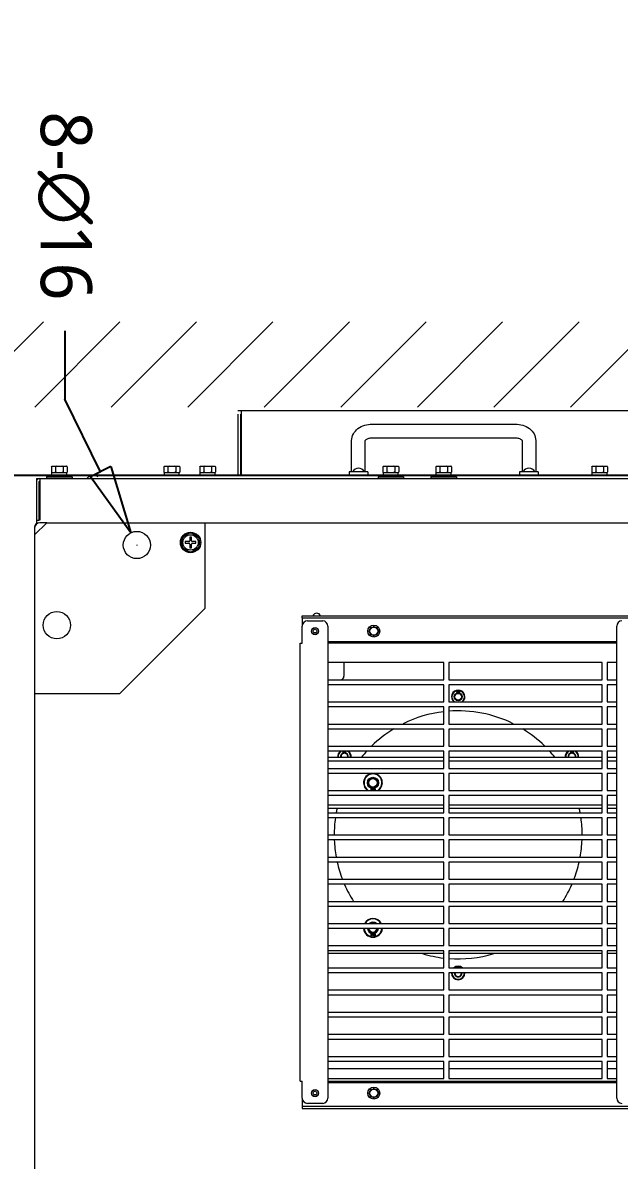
# Model space of a CAD drawing. Header units: inches. Extents: x -4705 to 38647, y 7098 to 31800.
# Drawn here: x 16029 to 16379, y 28335 to 29003 of the extents above; entities that cross this region are included whole.
import ezdxf

# ---------------------------------------------------------------- set-up
doc = ezdxf.new("R2010")
doc.units = ezdxf.units.IN
doc.header["$LTSCALE"] = 10
doc.header["$MEASUREMENT"] = 0
doc.layers.get('0').update_dxf_attribs({"lineweight": 0})
doc.layers.get('Defpoints').update_dxf_attribs({"lineweight": 0})
doc.layers.add('00_COMPONENTS', color=7, linetype='Continuous', lineweight=0)
doc.styles.get("Standard").update_dxf_attribs({"font": 'SourceHanSansCN-Normal.ttf'})
doc.dimstyles.get("Standard").update_dxf_attribs({"dimtxt": 60, "dimasz": 30, "dimexe": 0.18, "dimexo": 0.0625, "dimgap": 5, "dimtad": 0, "dimtoh": 1, "dimdec": 0, "dimdsep": 46, "dimtxsty": 'Standard', "dimblk": 'CLOSEDBLANK', "dimcen": 0.09, "dimadec": 0, "dimazin": 0, "dimtfac": 1, "dimtdec": 0, "dimtofl": 0, "dimtmove": 0, "dimatfit": 3, "dimldrblk": 'CLOSEDBLANK', "dimfxl": 1, "dimtolj": 1, "dimtzin": 0, "dimarcsym": 0})
doc.dimstyles.new('副本 (2) Standard', dxfattribs={"dimtxt": 30, "dimasz": 40, "dimexe": 20, "dimexo": 2, "dimgap": 5, "dimtad": 1, "dimtoh": 1, "dimdec": 0, "dimdsep": 46, "dimtxsty": 'Standard', "dimblk": 'CLOSEDBLANK', "dimcen": 0.09, "dimclrd": 256, "dimadec": 0, "dimazin": 0, "dimtfac": 1, "dimtdec": 0, "dimtofl": 0, "dimtmove": 1, "dimatfit": 2, "dimldrblk": 'CLOSEDBLANK', "dimfxl": 1, "dimtolj": 1, "dimtzin": 0, "dimarcsym": 0})

# ---------------------------------------------------------------- blocks, each defined once
blk = doc.blocks.new('_ClosedBlank')
at = {"color": 0, "linetype": 'ByBlock', "lineweight": -2}
for p, q in [((-1, 0.167), (0, 0)), ((-1, 0.167), (-1, -0.167)), ((0, 0), (-1, -0.167))]:
    blk.add_line(p, q, dxfattribs=at)
blk = doc.blocks.new('*D51')
at = {"lineweight": -2, "ltscale": 50, "transparency": 16777216}
for p in [(16053.38, 28821.81), (16074.45, 28739.28)]:
    blk.add_line(p, (16053.38, 28781.81), dxfattribs=at)
at = {"color": 2, "ltscale": 50, "transparency": 16777216}
for p, q in [((16095.67, 28696.27), (16095.85, 28696.27)), ((16095.76, 28696.36), (16095.76, 28696.18))]:
    blk.add_line(p, q, dxfattribs=at)
at = {"layer": 'Defpoints', "color": 0, "transparency": 16777216}
for p in [(16092.21, 28703.44), (16099.31, 28689.1)]:
    blk.add_point(p, dxfattribs=at)
at = {"linetype": 'ByBlock', "lineweight": -2, "transparency": 16777216, "xscale": 40, "yscale": 40, "zscale": 40, "rotation": 296.3573837170728}
blk.add_blockref('_ClosedBlank', (16092.21, 28703.44), dxfattribs=at)
at = {"color": 2, "ltscale": 50, "transparency": 16777216, "insert": (16053.38, 28895.17), "char_height": 30, "attachment_point": 5, "rotation": 270}
blk.add_mtext('\\A1;\\A1;{\\fLucida Sans Unicode|b0|i0|c134|p34;8-∅16}', dxfattribs=at)
blk = doc.blocks.new('*D52')
at = {"color": 0, "lineweight": -2, "ltscale": 30, "transparency": 16777216}
for p, q in [((15646.3, 29501.2), (15217.74, 29501.2)), ((15227.74, 29441.2), (15227.74, 29288.44)), ((15227.74, 28797.07), (15227.74, 28949.84)), ((16494.85, 28737.07), (15217.74, 28737.07))]:
    blk.add_line(p, q, dxfattribs=at)
at = {"layer": 'Defpoints', "color": 0, "transparency": 16777216}
for p in [(15227.74, 29501.2), (15651.3, 29501.2), (16499.85, 28737.07)]:
    blk.add_point(p, dxfattribs=at)
at = {"color": 0, "lineweight": -2, "transparency": 16777216, "xscale": 60, "yscale": 60, "zscale": 60}
for p, rotation in [((15227.74, 29501.2), 90), ((15227.74, 28737.07), 270)]:
    blk.add_blockref('_ClosedBlank', p, dxfattribs=dict(at, rotation=rotation))
at = {"color": 0, "ltscale": 50, "transparency": 16777216, "insert": (15227.74, 29119.14), "char_height": 100, "attachment_point": 5, "rotation": 90}
blk.add_mtext('\\A1;≥650', dxfattribs=at)
blk = doc.blocks.new('_DotSmall')
at = {"color": 0, "linetype": 'ByBlock', "const_width": 0.5}
blk.add_lwpolyline([(-0.0625, 0, 1), (0.0625, 0, 1)], format="xyb", close=True, dxfattribs=at)

msp = doc.modelspace()

# ---------------------------------------------------------------- hatches: boundary and pattern name
h = msp.add_hatch()
h.set_pattern_fill('ANSI31', scale=10)
h.set_pattern_definition([(45, (9921.96, 30655.774), (-22.45064, 22.45064), [])])
h.paths.add_polyline_path([(15715.768, 28777.182), (16515.768, 28777.182), (16515.768, 26677.182), (15715.768, 26677.182)], flags=16)
h.paths.add_polyline_path([(15665.768, 26492.145), (15665.768, 28827.182), (16565.768, 28827.182), (16565.768, 26492.145)])

# ---------------------------------------------------------------- linework, layer by layer
at = {"color": 7, "linetype": 'Continuous'}
for p, q in [((16233.76, 28767.19), (16317.76, 28767.19)), ((16221.76, 28739.269), (16221.76, 28757.533)), ((16229.76, 28739.269), (16229.76, 28757.533)), ((16233.76, 28759.19), (16317.76, 28759.19)), ((16321.76, 28757.533), (16321.76, 28739.269)), ((16329.76, 28757.533), (16329.76, 28739.269)), ((16045.26, 28736.269), (16045.26, 28737.369)), ((16045.26, 28737.369), (16055.26, 28737.369)), ((16045.641, 28742.209), (16045.941, 28742.509)), ((16045.641, 28742.209), (16045.641, 28739.069)), ((16045.941, 28738.769), (16045.641, 28739.069)), ((16045.885, 28737.369), (16045.885, 28738.769)), ((16045.885, 28738.769), (16054.635, 28738.769)), ((16045.941, 28742.509), (16054.578, 28742.509)), ((16047.95, 28742.209), (16047.95, 28739.069)), ((16052.569, 28742.209), (16052.569, 28739.069)), ((16054.878, 28742.209), (16054.578, 28742.509)), ((16054.578, 28738.769), (16054.878, 28739.069)), ((16054.635, 28737.369), (16054.635, 28738.769)), ((16054.878, 28742.209), (16054.878, 28739.069)), ((16055.26, 28736.269), (16055.26, 28737.369)), ((16070.21, 28737.069), (16239.76, 28737.069)), ((16111.26, 28737.069), (16111.26, 28737.369)), ((16111.26, 28737.369), (16121.26, 28737.369)), ((16111.641, 28742.209), (16111.941, 28742.509)), ((16111.641, 28742.209), (16111.641, 28739.069)), ((16111.941, 28738.769), (16111.641, 28739.069)), ((16111.885, 28737.369), (16111.885, 28738.769)), ((16111.885, 28738.769), (16120.635, 28738.769)), ((16111.941, 28742.509), (16120.578, 28742.509)), ((16113.95, 28742.209), (16113.95, 28739.069)), ((16118.569, 28742.209), (16118.569, 28739.069)), ((16120.878, 28742.209), (16120.578, 28742.509)), ((16120.578, 28738.769), (16120.878, 28739.069)), ((16120.635, 28737.369), (16120.635, 28738.769)), ((16120.878, 28742.209), (16120.878, 28739.069)), ((16121.26, 28737.069), (16121.26, 28737.369)), ((16132.26, 28737.069), (16132.26, 28737.369)), ((16132.26, 28737.369), (16142.26, 28737.369)), ((16132.641, 28742.209), (16132.941, 28742.509)), ((16132.641, 28742.209), (16132.641, 28739.069)), ((16132.941, 28738.769), (16132.641, 28739.069)), ((16132.885, 28737.369), (16132.885, 28738.769)), ((16132.885, 28738.769), (16141.635, 28738.769)), ((16132.941, 28742.509), (16141.578, 28742.509)), ((16134.95, 28742.209), (16134.95, 28739.069)), ((16139.569, 28742.209), (16139.569, 28739.069)), ((16141.878, 28742.209), (16141.578, 28742.509)), ((16141.578, 28738.769), (16141.878, 28739.069)), ((16141.635, 28737.369), (16141.635, 28738.769)), ((16141.878, 28742.209), (16141.878, 28739.069)), ((16142.26, 28737.069), (16142.26, 28737.369)), ((16220.26, 28739.269), (16220.26, 28737.069)), ((16231.26, 28739.269), (16220.26, 28739.269)), ((16231.26, 28739.269), (16231.26, 28737.069)), ((16239.76, 28736.269), (16239.76, 28737.369)), ((16239.76, 28737.369), (16249.76, 28737.369)), ((16240.141, 28742.209), (16240.441, 28742.509)), ((16240.141, 28742.209), (16240.141, 28739.069)), ((16240.441, 28738.769), (16240.141, 28739.069)), ((16240.385, 28737.369), (16240.385, 28738.769)), ((16240.385, 28738.769), (16249.135, 28738.769)), ((16240.441, 28742.509), (16249.078, 28742.509)), ((16242.45, 28742.209), (16242.45, 28739.069)), ((16247.069, 28742.209), (16247.069, 28739.069)), ((16249.378, 28742.209), (16249.078, 28742.509)), ((16249.078, 28738.769), (16249.378, 28739.069)), ((16249.135, 28737.369), (16249.135, 28738.769)), ((16249.378, 28742.209), (16249.378, 28739.069)), ((16249.76, 28736.269), (16249.76, 28737.369)), ((16249.76, 28737.069), (16270.76, 28737.069)), ((16270.76, 28736.269), (16270.76, 28737.369)), ((16270.76, 28737.369), (16280.76, 28737.369)), ((16271.141, 28742.209), (16271.441, 28742.509)), ((16271.141, 28742.209), (16271.141, 28739.069)), ((16271.441, 28738.769), (16271.141, 28739.069)), ((16271.385, 28737.369), (16271.385, 28738.769)), ((16271.385, 28738.769), (16280.135, 28738.769)), ((16271.441, 28742.509), (16280.078, 28742.509)), ((16273.45, 28742.209), (16273.45, 28739.069)), ((16278.069, 28742.209), (16278.069, 28739.069)), ((16280.378, 28742.209), (16280.078, 28742.509)), ((16280.078, 28738.769), (16280.378, 28739.069)), ((16280.135, 28737.369), (16280.135, 28738.769)), ((16280.378, 28742.209), (16280.378, 28739.069)), ((16280.76, 28736.269), (16280.76, 28737.369)), ((16280.76, 28737.069), (16423.76, 28737.069)), ((16331.26, 28739.269), (16320.26, 28739.269)), ((16320.26, 28739.269), (16320.26, 28737.069)), ((16331.26, 28739.269), (16331.26, 28737.069)), ((16362.26, 28737.369), (16372.26, 28737.369)), ((16362.26, 28737.069), (16362.26, 28737.369)), ((16362.641, 28742.209), (16362.941, 28742.509)), ((16362.641, 28742.209), (16362.641, 28739.069)), ((16362.941, 28738.769), (16362.641, 28739.069)), ((16362.885, 28738.769), (16371.635, 28738.769)), ((16362.885, 28737.369), (16362.885, 28738.769)), ((16362.941, 28742.509), (16371.578, 28742.509)), ((16364.95, 28742.209), (16364.95, 28739.069)), ((16369.569, 28742.209), (16369.569, 28739.069)), ((16371.878, 28742.209), (16371.578, 28742.509)), ((16371.578, 28738.769), (16371.878, 28739.069)), ((16371.635, 28737.369), (16371.635, 28738.769)), ((16371.878, 28742.209), (16371.878, 28739.069)), ((16372.26, 28737.069), (16372.26, 28737.369)), ((16036.76, 28735.269), (16036.76, 28733.769)), ((16036.76, 28735.269), (17114.76, 28735.269)), ((16036.76, 28733.269), (16036.76, 28709.269)), ((16038.26, 28733.269), (16038.26, 28710.769)), ((16038.76, 28735.269), (16038.76, 28710.769)), ((16042.76, 28736.269), (16042.76, 28735.269)), ((16042.76, 28736.269), (16057.76, 28736.269)), ((16057.76, 28736.269), (16057.76, 28735.269)), ((16237.26, 28736.269), (16237.26, 28735.269)), ((16237.26, 28736.269), (16252.26, 28736.269)), ((16252.26, 28736.269), (16252.26, 28735.269)), ((16268.26, 28736.269), (16268.26, 28735.269)), ((16268.26, 28736.269), (16283.26, 28736.269)), ((16283.26, 28736.269), (16283.26, 28735.269)), ((16036.76, 28710.769), (16038.26, 28710.769)), ((16038.76, 28710.769), (16038.26, 28710.769)), ((16035.76, 28702.199), (16042.83, 28709.269)), ((16035.76, 28706.269), (16035.76, 28702.199)), ((16042.83, 28709.269), (16038.76, 28709.269)), ((16042.83, 28709.269), (16135.76, 28709.269)), ((16135.76, 28659.269), (16135.76, 28709.269)), ((16135.76, 28709.269), (17015.76, 28709.269)), ((16035.76, 28702.199), (16035.76, 28609.269)), ((16085.76, 28609.269), (16135.76, 28659.269)), ((16192.76, 28653.569), (16192.76, 28654.769)), ((16192.76, 28654.769), (16576.76, 28654.769)), ((16192.76, 28653.569), (16192.76, 28648.769)), ((16192.76, 28653.569), (16576.76, 28653.569)), ((16195.76, 28651.769), (16204.76, 28651.769)), ((16192.76, 28638.769), (16192.76, 28648.769)), ((16207.76, 28648.769), (16207.76, 28371.769)), ((16232.28, 28646.019), (16231.87, 28646.019)), ((16231.87, 28645.519), (16232.28, 28645.519)), ((16232.54, 28647.636), (16232.828, 28647.348)), ((16232.828, 28644.191), (16232.54, 28643.903)), ((16233.183, 28647.699), (16232.893, 28647.989)), ((16232.893, 28643.55), (16233.183, 28643.839)), ((16234.51, 28648.659), (16234.51, 28648.254)), ((16234.51, 28643.285), (16234.51, 28642.88)), ((16235.01, 28648.254), (16235.01, 28648.659)), ((16235.01, 28642.88), (16235.01, 28643.285)), ((16236.626, 28647.989), (16236.336, 28647.699)), ((16236.336, 28643.839), (16236.626, 28643.55)), ((16236.691, 28647.348), (16236.979, 28647.636)), ((16236.979, 28643.903), (16236.691, 28644.191)), ((16237.649, 28646.019), (16237.239, 28646.019)), ((16237.239, 28645.519), (16237.649, 28645.519)), ((16377.26, 28371.769), (16377.26, 28648.769)), ((16191.56, 28381.769), (16191.56, 28638.769)), ((16191.561, 28638.769), (16192.76, 28638.769)), ((16207.76, 28639.769), (16377.26, 28639.769)), ((16377.26, 28638.769), (16207.76, 28638.769)), ((16275.76, 28627.269), (16207.76, 28627.269)), ((16217.26, 28627.269), (16217.26, 28619.269)), ((16275.76, 28617.269), (16275.76, 28627.269)), ((16278.76, 28627.269), (16278.76, 28617.269)), ((16368.76, 28627.269), (16278.76, 28627.269)), ((16368.76, 28617.269), (16368.76, 28627.269)), ((16377.26, 28627.269), (16371.76, 28627.269)), ((16371.76, 28627.269), (16371.76, 28617.269)), ((16207.76, 28617.269), (16275.76, 28617.269)), ((16278.76, 28617.269), (16368.76, 28617.269)), ((16371.76, 28617.269), (16377.26, 28617.269)), ((16275.76, 28614.269), (16207.76, 28614.269)), ((16275.76, 28604.269), (16275.76, 28614.269)), ((16278.76, 28614.269), (16278.76, 28604.269)), ((16368.76, 28614.269), (16278.76, 28614.269)), ((16283.56, 28609.978), (16283.56, 28610.067)), ((16283.56, 28610.067), (16283.705, 28610.067)), ((16283.705, 28609.978), (16283.56, 28609.978)), ((16283.705, 28610.067), (16283.705, 28610.469)), ((16283.705, 28610.469), (16283.793, 28610.469)), ((16283.705, 28609.769), (16283.705, 28609.978)), ((16283.793, 28610.469), (16284.143, 28610.067)), ((16283.793, 28610.35), (16283.793, 28610.067)), ((16284.041, 28610.067), (16283.793, 28610.35)), ((16283.793, 28610.067), (16284.041, 28610.067)), ((16283.793, 28609.978), (16283.793, 28609.769)), ((16284.143, 28609.978), (16283.793, 28609.978)), ((16284.143, 28610.067), (16284.143, 28609.978)), ((16284.26, 28609.769), (16284.26, 28610.469)), ((16284.26, 28610.469), (16284.391, 28610.469)), ((16284.347, 28610.321), (16284.347, 28609.769)), ((16284.551, 28609.769), (16284.347, 28610.321)), ((16284.391, 28610.469), (16284.61, 28609.844)), ((16284.61, 28609.844), (16284.828, 28610.469)), ((16284.872, 28610.321), (16284.668, 28609.769)), ((16284.828, 28610.469), (16284.96, 28610.469)), ((16284.872, 28609.769), (16284.872, 28610.321)), ((16284.96, 28610.469), (16284.96, 28609.769)), ((16368.76, 28604.269), (16368.76, 28614.269)), ((16377.26, 28614.269), (16371.76, 28614.269)), ((16371.76, 28614.269), (16371.76, 28604.269)), ((16035.76, 28609.269), (16035.76, 27993.269)), ((16035.76, 28609.269), (16085.76, 28609.269)), ((16207.76, 28604.269), (16275.76, 28604.269)), ((16278.76, 28604.269), (16368.76, 28604.269)), ((16283.793, 28609.769), (16283.705, 28609.769)), ((16284.347, 28609.769), (16284.26, 28609.769)), ((16284.668, 28609.769), (16284.551, 28609.769)), ((16284.96, 28609.769), (16284.872, 28609.769)), ((16371.76, 28604.269), (16377.26, 28604.269)), ((16275.76, 28601.269), (16207.76, 28601.269)), ((16275.76, 28591.269), (16275.76, 28601.269)), ((16278.76, 28601.269), (16278.76, 28591.269)), ((16368.76, 28601.269), (16278.76, 28601.269)), ((16368.76, 28591.269), (16368.76, 28601.269)), ((16377.26, 28601.269), (16371.76, 28601.269)), ((16371.76, 28601.269), (16371.76, 28591.269)), ((16207.76, 28591.269), (16275.76, 28591.269)), ((16278.76, 28591.269), (16368.76, 28591.269)), ((16371.76, 28591.269), (16377.26, 28591.269)), ((16275.76, 28588.269), (16207.76, 28588.269)), ((16275.76, 28578.269), (16275.76, 28588.269)), ((16278.76, 28588.269), (16278.76, 28578.269)), ((16368.76, 28588.269), (16278.76, 28588.269)), ((16368.76, 28578.269), (16368.76, 28588.269)), ((16371.76, 28588.269), (16371.76, 28578.269)), ((16377.26, 28588.269), (16371.76, 28588.269)), ((16207.76, 28578.269), (16275.76, 28578.269)), ((16278.76, 28578.269), (16368.76, 28578.269)), ((16371.76, 28578.269), (16377.26, 28578.269)), ((16275.76, 28575.269), (16207.76, 28575.269)), ((16207.76, 28571.769), (16275.76, 28571.769)), ((16216.805, 28574.857), (16216.805, 28574.946)), ((16216.805, 28574.946), (16216.951, 28574.946)), ((16216.951, 28574.857), (16216.805, 28574.857)), ((16216.951, 28574.946), (16216.951, 28575.269)), ((16216.951, 28574.648), (16216.951, 28574.857)), ((16217.039, 28574.648), (16216.951, 28574.648)), ((16217.039, 28575.229), (16217.039, 28574.946)), ((16217.287, 28574.946), (16217.039, 28575.229)), ((16217.039, 28574.946), (16217.287, 28574.946)), ((16217.039, 28574.857), (16217.039, 28574.648)), ((16217.389, 28574.857), (16217.039, 28574.857)), ((16217.107, 28575.269), (16217.389, 28574.946)), ((16217.389, 28574.946), (16217.389, 28574.857)), ((16217.505, 28574.648), (16217.505, 28575.269)), ((16217.593, 28574.648), (16217.505, 28574.648)), ((16217.593, 28575.199), (16217.593, 28574.648)), ((16217.797, 28574.648), (16217.593, 28575.199)), ((16217.664, 28575.269), (16217.855, 28574.723)), ((16217.914, 28574.648), (16217.797, 28574.648)), ((16217.855, 28574.723), (16218.047, 28575.269)), ((16218.118, 28575.199), (16217.914, 28574.648)), ((16218.118, 28574.648), (16218.118, 28575.199)), ((16218.205, 28574.648), (16218.118, 28574.648)), ((16218.205, 28575.269), (16218.205, 28574.648)), ((16275.76, 28565.269), (16275.76, 28575.269)), ((16278.76, 28575.269), (16278.76, 28565.269)), ((16368.76, 28575.269), (16278.76, 28575.269)), ((16278.76, 28571.769), (16368.76, 28571.769)), ((16350.314, 28574.857), (16350.314, 28574.946)), ((16350.314, 28574.946), (16350.46, 28574.946)), ((16350.46, 28574.857), (16350.314, 28574.857)), ((16350.46, 28574.946), (16350.46, 28575.269)), ((16350.46, 28574.648), (16350.46, 28574.857)), ((16350.547, 28574.648), (16350.46, 28574.648)), ((16350.547, 28575.229), (16350.547, 28574.946)), ((16350.795, 28574.946), (16350.547, 28575.229)), ((16350.547, 28574.946), (16350.795, 28574.946)), ((16350.547, 28574.857), (16350.547, 28574.648)), ((16350.897, 28574.857), (16350.547, 28574.857)), ((16350.616, 28575.269), (16350.897, 28574.946)), ((16350.897, 28574.946), (16350.897, 28574.857)), ((16351.014, 28574.648), (16351.014, 28575.269)), ((16351.101, 28574.648), (16351.014, 28574.648)), ((16351.101, 28575.199), (16351.101, 28574.648)), ((16351.306, 28574.648), (16351.101, 28575.199)), ((16351.173, 28575.269), (16351.364, 28574.723)), ((16351.422, 28574.648), (16351.306, 28574.648)), ((16351.364, 28574.723), (16351.555, 28575.269)), ((16351.626, 28575.199), (16351.422, 28574.648)), ((16351.626, 28574.648), (16351.626, 28575.199)), ((16351.714, 28574.648), (16351.626, 28574.648)), ((16351.714, 28575.269), (16351.714, 28574.648)), ((16368.76, 28565.269), (16368.76, 28575.269)), ((16371.76, 28575.269), (16371.76, 28565.269)), ((16377.26, 28575.269), (16371.76, 28575.269)), ((16371.76, 28571.769), (16377.26, 28571.769)), ((16207.76, 28569.769), (16275.76, 28569.769)), ((16207.76, 28565.269), (16275.76, 28565.269)), ((16278.76, 28569.769), (16368.76, 28569.769)), ((16278.76, 28565.269), (16368.76, 28565.269)), ((16371.76, 28569.769), (16377.26, 28569.769)), ((16371.76, 28565.269), (16377.26, 28565.269)), ((16275.76, 28562.269), (16207.76, 28562.269)), ((16275.76, 28552.269), (16275.76, 28562.269)), ((16278.76, 28562.269), (16278.76, 28552.269)), ((16368.76, 28562.269), (16278.76, 28562.269)), ((16368.76, 28552.269), (16368.76, 28562.269)), ((16371.76, 28562.269), (16371.76, 28552.269)), ((16377.26, 28562.269), (16371.76, 28562.269)), ((16207.76, 28552.269), (16275.76, 28552.269)), ((16233.26, 28552.269), (16233.26, 28553.269)), ((16233.26, 28553.269), (16233.41, 28553.269)), ((16233.41, 28553.269), (16233.41, 28552.325)), ((16233.41, 28552.325), (16233.76, 28553.269)), ((16233.86, 28553.142), (16233.555, 28552.269)), ((16233.76, 28553.269), (16233.96, 28553.269)), ((16234.165, 28552.269), (16233.86, 28553.142)), ((16233.96, 28553.269), (16234.31, 28552.325)), ((16234.31, 28552.325), (16234.31, 28553.269)), ((16234.31, 28553.269), (16234.46, 28553.269)), ((16234.46, 28553.269), (16234.46, 28552.269)), ((16234.66, 28552.759), (16234.685, 28552.938)), ((16234.66, 28552.58), (16234.66, 28552.759)), ((16234.685, 28552.401), (16234.66, 28552.58)), ((16234.685, 28552.938), (16234.735, 28553.065)), ((16234.735, 28553.065), (16234.81, 28553.167)), ((16234.785, 28552.631), (16234.785, 28552.58)), ((16234.935, 28552.529), (16234.785, 28552.631)), ((16234.785, 28552.58), (16234.81, 28552.427)), ((16234.81, 28553.167), (16234.935, 28553.244)), ((16234.835, 28552.989), (16234.81, 28552.912)), ((16234.81, 28552.912), (16234.81, 28552.835)), ((16234.81, 28552.835), (16234.835, 28552.759)), ((16234.885, 28553.065), (16234.835, 28552.989)), ((16234.835, 28552.759), (16234.885, 28552.708)), ((16234.96, 28553.116), (16234.885, 28553.065)), ((16234.885, 28552.708), (16234.96, 28552.657)), ((16234.935, 28553.244), (16235.06, 28553.269)), ((16235.06, 28552.504), (16234.935, 28552.529)), ((16235.035, 28553.142), (16234.96, 28553.116)), ((16234.96, 28552.657), (16235.035, 28552.631)), ((16235.21, 28553.142), (16235.035, 28553.142)), ((16235.035, 28552.631), (16235.21, 28552.631)), ((16235.06, 28553.269), (16235.185, 28553.269)), ((16235.185, 28552.504), (16235.06, 28552.504)), ((16235.185, 28553.269), (16235.31, 28553.244)), ((16235.31, 28552.529), (16235.185, 28552.504)), ((16235.285, 28553.116), (16235.21, 28553.142)), ((16235.21, 28552.631), (16235.285, 28552.657)), ((16235.36, 28553.065), (16235.285, 28553.116)), ((16235.285, 28552.657), (16235.36, 28552.708)), ((16235.31, 28553.244), (16235.435, 28553.167)), ((16235.435, 28552.606), (16235.31, 28552.529)), ((16235.41, 28552.989), (16235.36, 28553.065)), ((16235.36, 28552.708), (16235.41, 28552.759)), ((16235.435, 28552.912), (16235.41, 28552.989)), ((16235.41, 28552.759), (16235.435, 28552.835)), ((16235.435, 28553.167), (16235.51, 28553.065)), ((16235.435, 28552.835), (16235.435, 28552.912)), ((16235.51, 28552.682), (16235.435, 28552.606)), ((16235.51, 28553.065), (16235.56, 28552.938)), ((16235.56, 28552.81), (16235.51, 28552.682)), ((16235.56, 28552.938), (16235.56, 28552.81)), ((16278.76, 28552.269), (16368.76, 28552.269)), ((16371.76, 28552.269), (16377.26, 28552.269)), ((16275.76, 28549.269), (16207.76, 28549.269)), ((16275.76, 28543.769), (16207.76, 28543.769)), ((16275.76, 28539.269), (16275.76, 28549.269)), ((16278.76, 28549.269), (16278.76, 28539.269)), ((16368.76, 28549.269), (16278.76, 28549.269)), ((16368.76, 28543.769), (16278.76, 28543.769)), ((16368.76, 28539.269), (16368.76, 28549.269)), ((16371.76, 28549.269), (16371.76, 28539.269)), ((16377.26, 28549.269), (16371.76, 28549.269)), ((16377.26, 28543.769), (16371.76, 28543.769)), ((16275.76, 28541.769), (16207.76, 28541.769)), ((16207.76, 28539.269), (16275.76, 28539.269)), ((16368.76, 28541.769), (16278.76, 28541.769)), ((16278.76, 28539.269), (16368.76, 28539.269)), ((16377.26, 28541.769), (16371.76, 28541.769)), ((16371.76, 28539.269), (16377.26, 28539.269)), ((16275.76, 28536.269), (16207.76, 28536.269)), ((16275.76, 28526.269), (16275.76, 28536.269)), ((16278.76, 28536.269), (16278.76, 28526.269)), ((16368.76, 28536.269), (16278.76, 28536.269)), ((16368.76, 28526.269), (16368.76, 28536.269)), ((16371.76, 28536.269), (16371.76, 28526.269)), ((16377.26, 28536.269), (16371.76, 28536.269)), ((16207.76, 28526.269), (16275.76, 28526.269)), ((16275.76, 28523.269), (16207.76, 28523.269)), ((16275.76, 28513.269), (16275.76, 28523.269)), ((16278.76, 28526.269), (16368.76, 28526.269)), ((16278.76, 28523.269), (16278.76, 28513.269)), ((16368.76, 28523.269), (16278.76, 28523.269)), ((16368.76, 28513.269), (16368.76, 28523.269)), ((16371.76, 28526.269), (16377.26, 28526.269)), ((16371.76, 28523.269), (16371.76, 28513.269)), ((16377.26, 28523.269), (16371.76, 28523.269)), ((16207.76, 28513.269), (16275.76, 28513.269)), ((16275.76, 28510.269), (16207.76, 28510.269)), ((16275.76, 28500.269), (16275.76, 28510.269)), ((16278.76, 28513.269), (16368.76, 28513.269)), ((16278.76, 28510.269), (16278.76, 28500.269)), ((16368.76, 28510.269), (16278.76, 28510.269)), ((16368.76, 28500.269), (16368.76, 28510.269)), ((16371.76, 28513.269), (16377.26, 28513.269)), ((16371.76, 28510.269), (16371.76, 28500.269)), ((16377.26, 28510.269), (16371.76, 28510.269)), ((16207.76, 28500.269), (16275.76, 28500.269)), ((16275.76, 28497.269), (16207.76, 28497.269)), ((16275.76, 28487.269), (16275.76, 28497.269)), ((16278.76, 28500.269), (16368.76, 28500.269)), ((16278.76, 28497.269), (16278.76, 28487.269)), ((16368.76, 28497.269), (16278.76, 28497.269)), ((16368.76, 28487.269), (16368.76, 28497.269)), ((16371.76, 28500.269), (16377.26, 28500.269)), ((16371.76, 28497.269), (16371.76, 28487.269)), ((16377.26, 28497.269), (16371.76, 28497.269)), ((16207.76, 28487.269), (16275.76, 28487.269)), ((16275.76, 28484.269), (16207.76, 28484.269)), ((16275.76, 28474.269), (16275.76, 28484.269)), ((16278.76, 28487.269), (16368.76, 28487.269)), ((16278.76, 28484.269), (16278.76, 28474.269)), ((16368.76, 28484.269), (16278.76, 28484.269)), ((16368.76, 28474.269), (16368.76, 28484.269)), ((16371.76, 28487.269), (16377.26, 28487.269)), ((16371.76, 28484.269), (16371.76, 28474.269)), ((16377.26, 28484.269), (16371.76, 28484.269)), ((16207.76, 28474.269), (16275.76, 28474.269)), ((16275.76, 28471.269), (16207.76, 28471.269)), ((16275.76, 28461.269), (16275.76, 28471.269)), ((16278.76, 28474.269), (16368.76, 28474.269)), ((16278.76, 28471.269), (16278.76, 28461.269)), ((16368.76, 28471.269), (16278.76, 28471.269)), ((16368.76, 28461.269), (16368.76, 28471.269)), ((16371.76, 28474.269), (16377.26, 28474.269)), ((16371.76, 28471.269), (16371.76, 28461.269)), ((16377.26, 28471.269), (16371.76, 28471.269)), ((16233.26, 28467.069), (16233.26, 28468.269)), ((16233.26, 28468.269), (16233.41, 28468.269)), ((16233.485, 28467.069), (16233.26, 28467.069)), ((16233.41, 28468.269), (16233.41, 28467.325)), ((16233.41, 28467.325), (16233.76, 28468.269)), ((16233.86, 28468.142), (16233.485, 28467.069)), ((16233.76, 28468.269), (16233.96, 28468.269)), ((16234.235, 28467.069), (16233.86, 28468.142)), ((16233.96, 28468.269), (16234.31, 28467.325)), ((16234.46, 28467.069), (16234.235, 28467.069)), ((16234.31, 28467.325), (16234.31, 28468.269)), ((16234.31, 28468.269), (16234.46, 28468.269)), ((16234.46, 28468.269), (16234.46, 28467.069)), ((16234.66, 28467.759), (16234.685, 28467.938)), ((16234.66, 28467.58), (16234.66, 28467.759)), ((16234.685, 28467.401), (16234.66, 28467.58)), ((16234.685, 28467.938), (16234.735, 28468.065)), ((16234.735, 28467.274), (16234.685, 28467.401)), ((16234.735, 28468.065), (16234.81, 28468.167)), ((16234.81, 28467.172), (16234.735, 28467.274)), ((16234.785, 28467.631), (16234.785, 28467.58)), ((16234.935, 28467.529), (16234.785, 28467.631)), ((16234.785, 28467.58), (16234.81, 28467.427)), ((16234.81, 28468.167), (16234.935, 28468.244)), ((16234.835, 28467.989), (16234.81, 28467.912)), ((16234.81, 28467.912), (16234.81, 28467.835)), ((16234.81, 28467.835), (16234.835, 28467.759)), ((16234.81, 28467.427), (16234.835, 28467.35)), ((16234.935, 28467.095), (16234.81, 28467.172)), ((16234.885, 28468.065), (16234.835, 28467.989)), ((16234.835, 28467.759), (16234.885, 28467.708)), ((16234.835, 28467.35), (16234.885, 28467.274)), ((16234.96, 28468.116), (16234.885, 28468.065)), ((16234.885, 28467.708), (16234.96, 28467.657)), ((16234.885, 28467.274), (16234.96, 28467.223)), ((16234.935, 28468.244), (16235.06, 28468.269)), ((16235.06, 28467.504), (16234.935, 28467.529)), ((16235.06, 28467.069), (16234.935, 28467.095)), ((16235.035, 28468.142), (16234.96, 28468.116)), ((16234.96, 28467.657), (16235.035, 28467.631)), ((16234.96, 28467.223), (16235.035, 28467.197)), ((16235.21, 28468.142), (16235.035, 28468.142)), ((16235.035, 28467.631), (16235.21, 28467.631)), ((16235.035, 28467.197), (16235.185, 28467.197)), ((16235.06, 28468.269), (16235.185, 28468.269)), ((16235.185, 28467.504), (16235.06, 28467.504)), ((16235.16, 28467.069), (16235.06, 28467.069)), ((16235.285, 28467.095), (16235.16, 28467.069)), ((16235.185, 28468.269), (16235.31, 28468.244)), ((16235.31, 28467.529), (16235.185, 28467.504)), ((16235.185, 28467.197), (16235.26, 28467.223)), ((16235.285, 28468.116), (16235.21, 28468.142)), ((16235.21, 28467.631), (16235.285, 28467.657)), ((16235.26, 28467.223), (16235.335, 28467.274)), ((16235.36, 28468.065), (16235.285, 28468.116)), ((16235.285, 28467.657), (16235.36, 28467.708)), ((16235.41, 28467.172), (16235.285, 28467.095)), ((16235.31, 28468.244), (16235.435, 28468.167)), ((16235.435, 28467.606), (16235.31, 28467.529)), ((16235.335, 28467.274), (16235.385, 28467.35)), ((16235.41, 28467.989), (16235.36, 28468.065)), ((16235.36, 28467.708), (16235.41, 28467.759)), ((16235.385, 28467.35), (16235.51, 28467.35)), ((16235.435, 28467.912), (16235.41, 28467.989)), ((16235.41, 28467.759), (16235.435, 28467.835)), ((16235.485, 28467.274), (16235.41, 28467.172)), ((16235.435, 28468.167), (16235.51, 28468.065)), ((16235.435, 28467.835), (16235.435, 28467.912)), ((16235.51, 28467.682), (16235.435, 28467.606)), ((16235.51, 28467.35), (16235.485, 28467.274)), ((16235.51, 28468.065), (16235.56, 28467.938)), ((16235.56, 28467.81), (16235.51, 28467.682)), ((16235.56, 28467.938), (16235.56, 28467.81)), ((16207.76, 28461.269), (16275.76, 28461.269)), ((16275.76, 28458.269), (16207.76, 28458.269)), ((16275.76, 28456.769), (16207.76, 28456.769)), ((16275.76, 28448.269), (16275.76, 28458.269)), ((16278.76, 28461.269), (16368.76, 28461.269)), ((16278.76, 28458.269), (16278.76, 28448.269)), ((16368.76, 28458.269), (16278.76, 28458.269)), ((16368.76, 28456.769), (16278.76, 28456.769)), ((16368.76, 28448.269), (16368.76, 28458.269)), ((16371.76, 28461.269), (16377.26, 28461.269)), ((16371.76, 28458.269), (16371.76, 28448.269)), ((16377.26, 28458.269), (16371.76, 28458.269)), ((16377.26, 28456.769), (16371.76, 28456.769)), ((16207.76, 28448.269), (16275.76, 28448.269)), ((16275.76, 28445.269), (16207.76, 28445.269)), ((16275.76, 28435.269), (16275.76, 28445.269)), ((16278.76, 28448.269), (16368.76, 28448.269)), ((16278.76, 28445.269), (16278.76, 28435.269)), ((16368.76, 28445.269), (16278.76, 28445.269)), ((16283.705, 28448.469), (16283.793, 28448.469)), ((16284.26, 28448.469), (16284.391, 28448.469)), ((16284.828, 28448.469), (16284.96, 28448.469)), ((16368.76, 28435.269), (16368.76, 28445.269)), ((16371.76, 28448.269), (16377.26, 28448.269)), ((16371.76, 28445.269), (16371.76, 28435.269)), ((16377.26, 28445.269), (16371.76, 28445.269)), ((16207.76, 28435.269), (16275.76, 28435.269)), ((16275.76, 28432.269), (16207.76, 28432.269)), ((16275.76, 28422.269), (16275.76, 28432.269)), ((16278.76, 28435.269), (16368.76, 28435.269)), ((16278.76, 28432.269), (16278.76, 28422.269)), ((16368.76, 28432.269), (16278.76, 28432.269)), ((16368.76, 28422.269), (16368.76, 28432.269)), ((16371.76, 28435.269), (16377.26, 28435.269)), ((16371.76, 28432.269), (16371.76, 28422.269)), ((16377.26, 28432.269), (16371.76, 28432.269)), ((16207.76, 28422.269), (16275.76, 28422.269)), ((16275.76, 28419.269), (16207.76, 28419.269)), ((16275.76, 28409.269), (16275.76, 28419.269)), ((16278.76, 28422.269), (16368.76, 28422.269)), ((16278.76, 28419.269), (16278.76, 28409.269)), ((16368.76, 28419.269), (16278.76, 28419.269)), ((16368.76, 28409.269), (16368.76, 28419.269)), ((16371.76, 28422.269), (16377.26, 28422.269)), ((16371.76, 28419.269), (16371.76, 28409.269)), ((16377.26, 28419.269), (16371.76, 28419.269)), ((16207.76, 28409.269), (16275.76, 28409.269)), ((16275.76, 28406.269), (16207.76, 28406.269)), ((16275.76, 28396.269), (16275.76, 28406.269)), ((16278.76, 28409.269), (16368.76, 28409.269)), ((16278.76, 28406.269), (16278.76, 28396.269)), ((16368.76, 28406.269), (16278.76, 28406.269)), ((16368.76, 28396.269), (16368.76, 28406.269)), ((16371.76, 28409.269), (16377.26, 28409.269)), ((16371.76, 28406.269), (16371.76, 28396.269)), ((16377.26, 28406.269), (16371.76, 28406.269)), ((16207.76, 28396.269), (16275.76, 28396.269)), ((16275.76, 28393.269), (16207.76, 28393.269)), ((16275.76, 28383.269), (16275.76, 28393.269)), ((16278.76, 28396.269), (16368.76, 28396.269)), ((16278.76, 28393.269), (16278.76, 28383.269)), ((16368.76, 28393.269), (16278.76, 28393.269)), ((16368.76, 28383.269), (16368.76, 28393.269)), ((16371.76, 28396.269), (16377.26, 28396.269)), ((16371.76, 28393.269), (16371.76, 28383.269)), ((16377.26, 28393.269), (16371.76, 28393.269)), ((16207.76, 28389.269), (16275.76, 28389.269)), ((16207.76, 28383.269), (16275.76, 28383.269)), ((16278.76, 28389.269), (16368.76, 28389.269)), ((16278.76, 28383.269), (16368.76, 28383.269)), ((16371.76, 28389.269), (16377.26, 28389.269)), ((16371.76, 28383.269), (16377.26, 28383.269)), ((16191.561, 28381.769), (16192.76, 28381.769)), ((16192.76, 28371.769), (16192.76, 28381.769)), ((16207.76, 28381.769), (16377.26, 28381.769)), ((16377.26, 28380.769), (16207.76, 28380.769)), ((16232.54, 28376.636), (16232.828, 28376.348)), ((16233.183, 28376.699), (16232.893, 28376.989)), ((16234.51, 28377.659), (16234.51, 28377.254)), ((16235.01, 28377.254), (16235.01, 28377.659)), ((16236.626, 28376.989), (16236.336, 28376.699)), ((16236.691, 28376.348), (16236.979, 28376.636)), ((16192.76, 28371.769), (16192.76, 28366.969)), ((16232.28, 28375.019), (16231.87, 28375.019)), ((16231.87, 28374.519), (16232.28, 28374.519)), ((16232.828, 28373.191), (16232.54, 28372.903)), ((16232.893, 28372.55), (16233.183, 28372.839)), ((16234.51, 28372.285), (16234.51, 28371.88)), ((16235.01, 28371.88), (16235.01, 28372.285)), ((16236.336, 28372.839), (16236.626, 28372.55)), ((16236.979, 28372.903), (16236.691, 28373.191)), ((16237.649, 28375.019), (16237.239, 28375.019)), ((16237.239, 28374.519), (16237.649, 28374.519)), ((16192.76, 28366.969), (16192.76, 28365.769)), ((16576.76, 28366.969), (16192.76, 28366.969)), ((16192.76, 28365.769), (16576.76, 28365.769)), ((16204.76, 28368.769), (16195.76, 28368.769))]:
    msp.add_line(p, q, dxfattribs=at)
at = {"color": 1, "linetype": 'Continuous'}
for centre in [(16095.76, 28696.269), (16048.76, 28649.269)]:
    msp.add_circle(centre, 8, dxfattribs=at)
at = {"color": 7, "linetype": 'Continuous'}
for centre, radius in [((16200.26, 28645.769), 2.1), ((16200.26, 28645.769), 2), ((16200.26, 28645.769), 1.09), ((16234.76, 28645.769), 3.5), ((16234.76, 28645.769), 2.5), ((16234.76, 28645.769), 2.3), ((16284.26, 28607.269), 2.3), ((16284.26, 28607.269), 2), ((16234.26, 28556.769), 3.3), ((16234.26, 28556.769), 3), ((16234.26, 28556.769), 2.5), ((16200.26, 28374.769), 2.1), ((16200.26, 28374.769), 2), ((16234.76, 28374.769), 3.5), ((16234.76, 28374.769), 2.5), ((16234.76, 28374.769), 2.3), ((16200.26, 28374.769), 1.09)]:
    msp.add_circle(centre, radius, dxfattribs=at)
for centre, radius, start, end in [((16047.58, 28740.887), 2.653, 231.317476, 232.263592), ((16047.502, 28740.786), 2.525, 232.265724, 232.975775), ((16053.017, 28740.493), 2.525, 52.265683, 52.975775), ((16052.973, 28740.844), 2.598, 307.035467, 308.691709), ((16070.21, 28732.069), 5, 55.688961, 139.336845), ((16113.58, 28740.887), 2.653, 231.317476, 232.263592), ((16113.502, 28740.786), 2.525, 232.265724, 232.975775), ((16119.017, 28740.493), 2.525, 52.265683, 52.975775), ((16118.973, 28740.844), 2.598, 307.035467, 308.691709), ((16134.58, 28740.887), 2.653, 231.317476, 232.263592), ((16134.502, 28740.786), 2.525, 232.265724, 232.975775), ((16140.017, 28740.493), 2.525, 52.265683, 52.975775), ((16139.973, 28740.844), 2.598, 307.035467, 308.691709), ((16225.76, 28737.269), 4, 30, 150), ((16242.08, 28740.887), 2.653, 231.317476, 232.263592), ((16242.002, 28740.786), 2.525, 232.265724, 232.975775), ((16247.517, 28740.493), 2.525, 52.265683, 52.975775), ((16247.473, 28740.844), 2.598, 307.035467, 308.691709), ((16273.08, 28740.887), 2.653, 231.317476, 232.263592), ((16273.002, 28740.786), 2.525, 232.265724, 232.975775), ((16278.517, 28740.493), 2.525, 52.265683, 52.975775), ((16278.473, 28740.844), 2.598, 307.035467, 308.691709), ((16325.76, 28737.269), 4, 30, 150), ((16364.58, 28740.887), 2.653, 231.317476, 232.263592), ((16364.502, 28740.786), 2.525, 232.265724, 232.975775), ((16370.017, 28740.493), 2.525, 52.265683, 52.975775), ((16369.973, 28740.844), 2.598, 307.035467, 308.691709), ((16038.76, 28733.269), 2, 90, 180), ((16038.76, 28733.269), 0.5, 90, 180), ((16038.76, 28706.269), 3, 90, 180), ((16038.26, 28706.769), 2.5, 90, 180), ((16195.76, 28648.769), 3, 90, 180), ((16201.26, 28653.769), 2.5, 23.67495, 156.32505), ((16204.76, 28648.769), 3, 0, 90), ((16380.26, 28648.769), 3, 90, 180), ((16234.76, 28645.769), 2.9, 175.05457, 184.94543), ((16234.76, 28645.769), 2.7, 174.687227, 185.312773), ((16234.76, 28645.769), 2.9, 130.05457, 139.94543), ((16234.76, 28645.769), 2.9, 220.05457, 229.94543), ((16234.76, 28645.769), 2.7, 129.687227, 140.312773), ((16234.76, 28645.769), 2.7, 219.687227, 230.312773), ((16234.76, 28645.769), 2.9, 85.05457, 94.94543), ((16234.76, 28645.769), 2.7, 84.687227, 95.312773), ((16234.76, 28645.769), 2.7, 39.687227, 50.312773), ((16234.76, 28645.769), 2.7, 309.687227, 320.312773), ((16234.76, 28645.769), 2.9, 40.05457, 49.94543), ((16234.76, 28645.769), 2.9, 310.05457, 319.94543), ((16234.76, 28645.769), 2.7, 354.687227, 5.312773), ((16234.76, 28645.769), 2.9, 355.05457, 4.94543), ((16234.76, 28645.769), 2.7, 264.687227, 275.312773), ((16234.76, 28645.769), 2.9, 265.05457, 274.94543), ((16215.26, 28619.269), 2, 270, 0), ((16284.26, 28607.269), 3.95, 310.488564, 229.511417), ((16284.26, 28607.269), 3.65, 304.533056, 235.466936), ((16284.26, 28526.269), 72.75, 96.724997, 116.368306), ((16284.26, 28526.269), 72.75, 63.631694, 94.338176), ((16284.26, 28526.269), 72.75, 121.346128, 134.260705), ((16284.26, 28526.269), 72.75, 45.739295, 58.653872), ((16217.505, 28572.148), 3.95, 127.700273, 185.515335), ((16217.505, 28572.148), 3.65, 121.226377, 185.969433), ((16217.505, 28572.148), 2.3, 350.492607, 189.507404), ((16217.505, 28572.148), 2, 348.647608, 191.352392), ((16217.505, 28572.148), 3.65, 354.030568, 58.773586), ((16217.505, 28572.148), 3.95, 354.484667, 52.299753), ((16284.26, 28526.269), 72.75, 137.480072, 141.233686), ((16284.26, 28526.269), 72.75, 38.766314, 42.519928), ((16351.014, 28572.148), 3.95, 127.700273, 185.515335), ((16351.014, 28572.148), 3.65, 121.226377, 185.969433), ((16351.014, 28572.148), 2.3, 350.492607, 189.507404), ((16351.014, 28572.148), 2, 348.647608, 191.352392), ((16351.014, 28572.148), 3.65, 354.030568, 58.773586), ((16351.014, 28572.148), 3.95, 354.484667, 52.299753), ((16234.26, 28556.769), 5.525, 93.853929, 234.724611), ((16234.26, 28556.769), 5.225, 300.469791, 239.53026), ((16234.26, 28556.769), 5.525, 305.275388, 86.146185), ((16284.26, 28526.269), 72.75, 167.66223, 169.694876), ((16284.26, 28526.269), 72.75, 10.305124, 12.33777), ((16284.26, 28526.269), 72.75, 172.081377, 180), ((16284.26, 28526.269), 72.75, 0, 7.918623), ((16284.26, 28526.269), 72.75, 182.387609, 190.305124), ((16284.26, 28526.269), 72.75, 349.694876, 357.612391), ((16284.26, 28526.269), 72.75, 192.74503, 200.990735), ((16284.26, 28526.269), 72.75, 339.009265, 347.25497), ((16284.26, 28526.269), 72.75, 203.57761, 212.540013), ((16284.26, 28526.269), 72.75, 327.459987, 336.42239), ((16234.26, 28471.769), 5.525, 26.919449, 153.080536), ((16234.26, 28471.769), 5.225, 28.622582, 151.37743), ((16234.26, 28471.769), 5.525, 185.201174, 354.798829), ((16234.26, 28471.769), 5.225, 185.499577, 354.500425), ((16234.26, 28471.769), 3.3, 188.738932, 351.261064), ((16234.26, 28471.769), 3, 189.611484, 350.388658), ((16234.26, 28471.769), 2.5, 191.541922, 348.457878), ((16234.26, 28471.769), 3.3, 49.389784, 130.609942), ((16234.26, 28471.769), 3, 56.44318, 123.55428), ((16284.26, 28526.269), 72.75, 253.307186, 263.275003), ((16284.26, 28526.269), 72.75, 265.661824, 286.692814), ((16284.26, 28445.269), 3.95, 180, 0), ((16284.26, 28445.269), 3.65, 180, 0), ((16284.26, 28445.269), 3.95, 49.511417, 130.488564), ((16284.26, 28445.269), 2.3, 179.999993, 359.999993), ((16284.26, 28445.269), 3.65, 55.466936, 124.533056), ((16284.26, 28445.269), 2, 180, 0), ((16234.76, 28374.769), 2.9, 130.05457, 139.94543), ((16234.76, 28374.769), 2.7, 129.687227, 140.312773), ((16234.76, 28374.769), 2.9, 85.05457, 94.94543), ((16234.76, 28374.769), 2.7, 84.687227, 95.312773), ((16234.76, 28374.769), 2.7, 39.687227, 50.312773), ((16234.76, 28374.769), 2.9, 40.05457, 49.94543), ((16195.76, 28371.769), 3, 180, 270), ((16204.76, 28371.769), 3, 270, 0), ((16234.76, 28374.769), 2.9, 175.05457, 184.94543), ((16234.76, 28374.769), 2.7, 174.687227, 185.312773), ((16234.76, 28374.769), 2.9, 220.05457, 229.94543), ((16234.76, 28374.769), 2.7, 219.687227, 230.312773), ((16234.76, 28374.769), 2.7, 264.687227, 275.312773), ((16234.76, 28374.769), 2.9, 265.05457, 274.94543), ((16234.76, 28374.769), 2.7, 309.687227, 320.312773), ((16234.76, 28374.769), 2.9, 310.05457, 319.94543), ((16234.76, 28374.769), 2.7, 354.687227, 5.312773), ((16234.76, 28374.769), 2.9, 355.05457, 4.94543), ((16380.26, 28371.769), 3, 180, 270)]:
    msp.add_arc(centre, radius, start, end, dxfattribs=at)
for points, knots in [([(16221.76, 28757.533), (16221.76, 28758.878), (16222.492, 28761.641), (16226.349, 28765.929), (16230.859, 28767.19), (16233.76, 28767.19)], [0, 0, 0, 0, 0.239262, 0.4840104, 1, 1, 1, 1]), ([(16317.76, 28767.19), (16320.66, 28767.19), (16325.17, 28765.929), (16329.027, 28761.641), (16329.76, 28758.878), (16329.76, 28757.533)], [0, 0, 0, 0, 0.5159953, 0.7607364, 1, 1, 1, 1]), ([(16229.76, 28757.533), (16229.76, 28757.489), (16229.837, 28757.8), (16230.018, 28757.898), (16230.412, 28758.316), (16231.016, 28758.631), (16232.135, 28759.07), (16233.097, 28759.19), (16233.76, 28759.19)], [0, 0, 0, 0, 0.029453, 0.0947001, 0.2081771, 0.3664465, 0.5592926, 1, 1, 1, 1]), ([(16317.76, 28759.19), (16318.422, 28759.19), (16319.384, 28759.07), (16320.503, 28758.631), (16321.107, 28758.316), (16321.502, 28757.898), (16321.682, 28757.8), (16321.76, 28757.489), (16321.76, 28757.533)], [0, 0, 0, 0, 0.4407282, 0.6335813, 0.7918484, 0.9053145, 0.9705679, 1, 1, 1, 1])]:
    msp.add_open_spline(points, degree=3, knots=knots, dxfattribs=at)
for points in [[(16045.981, 28742.509), (16045.861, 28742.418), (16045.748, 28742.316), (16045.641, 28742.209)], [(16045.922, 28738.816), (16045.823, 28738.894), (16045.73, 28738.98), (16045.641, 28739.069)], [(16047.95, 28742.209), (16047.843, 28742.316), (16047.731, 28742.418), (16047.61, 28742.509)], [(16047.95, 28739.069), (16047.843, 28738.963), (16047.731, 28738.861), (16047.61, 28738.769)], [(16048.631, 28742.509), (16048.399, 28742.422), (16048.172, 28742.32), (16047.95, 28742.209)], [(16048.631, 28738.769), (16048.399, 28738.857), (16048.172, 28738.959), (16047.95, 28739.069)], [(16052.569, 28742.209), (16052.347, 28742.32), (16052.12, 28742.422), (16051.888, 28742.509)], [(16052.569, 28739.069), (16052.347, 28738.959), (16052.12, 28738.857), (16051.888, 28738.769)], [(16052.909, 28742.509), (16052.789, 28742.418), (16052.676, 28742.316), (16052.569, 28742.209)], [(16052.909, 28738.769), (16052.789, 28738.861), (16052.676, 28738.963), (16052.569, 28739.069)], [(16054.878, 28742.209), (16054.779, 28742.309), (16054.674, 28742.404), (16054.563, 28742.49)], [(16054.878, 28739.069), (16054.789, 28738.98), (16054.696, 28738.894), (16054.597, 28738.816)], [(16111.981, 28742.509), (16111.861, 28742.418), (16111.748, 28742.316), (16111.641, 28742.209)], [(16111.922, 28738.816), (16111.823, 28738.894), (16111.73, 28738.98), (16111.641, 28739.069)], [(16113.95, 28742.209), (16113.843, 28742.316), (16113.731, 28742.418), (16113.61, 28742.509)], [(16113.95, 28739.069), (16113.843, 28738.963), (16113.731, 28738.861), (16113.61, 28738.769)], [(16114.631, 28742.509), (16114.399, 28742.422), (16114.172, 28742.32), (16113.95, 28742.209)], [(16114.631, 28738.769), (16114.399, 28738.857), (16114.172, 28738.959), (16113.95, 28739.069)], [(16118.569, 28742.209), (16118.347, 28742.32), (16118.12, 28742.422), (16117.888, 28742.509)], [(16118.569, 28739.069), (16118.347, 28738.959), (16118.12, 28738.857), (16117.888, 28738.769)], [(16118.909, 28742.509), (16118.789, 28742.418), (16118.676, 28742.316), (16118.569, 28742.209)], [(16118.909, 28738.769), (16118.789, 28738.861), (16118.676, 28738.963), (16118.569, 28739.069)], [(16120.878, 28742.209), (16120.779, 28742.309), (16120.674, 28742.404), (16120.563, 28742.49)], [(16120.878, 28739.069), (16120.789, 28738.98), (16120.696, 28738.894), (16120.597, 28738.816)], [(16132.981, 28742.509), (16132.861, 28742.418), (16132.748, 28742.316), (16132.641, 28742.209)], [(16132.922, 28738.816), (16132.823, 28738.894), (16132.73, 28738.98), (16132.641, 28739.069)], [(16134.95, 28742.209), (16134.843, 28742.316), (16134.731, 28742.418), (16134.61, 28742.509)], [(16134.95, 28739.069), (16134.843, 28738.963), (16134.731, 28738.861), (16134.61, 28738.769)], [(16135.631, 28742.509), (16135.399, 28742.422), (16135.172, 28742.32), (16134.95, 28742.209)], [(16135.631, 28738.769), (16135.399, 28738.857), (16135.172, 28738.959), (16134.95, 28739.069)], [(16139.569, 28742.209), (16139.347, 28742.32), (16139.12, 28742.422), (16138.888, 28742.509)], [(16139.569, 28739.069), (16139.347, 28738.959), (16139.12, 28738.857), (16138.888, 28738.769)], [(16139.909, 28742.509), (16139.789, 28742.418), (16139.676, 28742.316), (16139.569, 28742.209)], [(16139.909, 28738.769), (16139.789, 28738.861), (16139.676, 28738.963), (16139.569, 28739.069)], [(16141.878, 28742.209), (16141.779, 28742.309), (16141.674, 28742.404), (16141.563, 28742.49)], [(16141.878, 28739.069), (16141.789, 28738.98), (16141.696, 28738.894), (16141.597, 28738.816)], [(16240.481, 28742.509), (16240.361, 28742.418), (16240.248, 28742.316), (16240.141, 28742.209)], [(16240.422, 28738.816), (16240.323, 28738.894), (16240.23, 28738.98), (16240.141, 28739.069)], [(16242.45, 28742.209), (16242.343, 28742.316), (16242.231, 28742.418), (16242.11, 28742.509)], [(16242.45, 28739.069), (16242.343, 28738.963), (16242.231, 28738.861), (16242.11, 28738.769)], [(16243.131, 28742.509), (16242.899, 28742.422), (16242.672, 28742.32), (16242.45, 28742.209)], [(16243.131, 28738.769), (16242.899, 28738.857), (16242.672, 28738.959), (16242.45, 28739.069)], [(16247.069, 28742.209), (16246.847, 28742.32), (16246.62, 28742.422), (16246.388, 28742.509)], [(16247.069, 28739.069), (16246.847, 28738.959), (16246.62, 28738.857), (16246.388, 28738.769)], [(16247.409, 28742.509), (16247.289, 28742.418), (16247.176, 28742.316), (16247.069, 28742.209)], [(16247.409, 28738.769), (16247.289, 28738.861), (16247.176, 28738.963), (16247.069, 28739.069)], [(16249.378, 28742.209), (16249.279, 28742.309), (16249.174, 28742.404), (16249.063, 28742.49)], [(16249.378, 28739.069), (16249.289, 28738.98), (16249.196, 28738.894), (16249.097, 28738.816)], [(16271.481, 28742.509), (16271.361, 28742.418), (16271.248, 28742.316), (16271.141, 28742.209)], [(16271.422, 28738.816), (16271.323, 28738.894), (16271.23, 28738.98), (16271.141, 28739.069)], [(16273.45, 28742.209), (16273.343, 28742.316), (16273.231, 28742.418), (16273.11, 28742.509)], [(16273.45, 28739.069), (16273.343, 28738.963), (16273.231, 28738.861), (16273.11, 28738.769)], [(16274.131, 28742.509), (16273.899, 28742.422), (16273.672, 28742.32), (16273.45, 28742.209)], [(16274.131, 28738.769), (16273.899, 28738.857), (16273.672, 28738.959), (16273.45, 28739.069)], [(16278.069, 28742.209), (16277.847, 28742.32), (16277.62, 28742.422), (16277.388, 28742.509)], [(16278.069, 28739.069), (16277.847, 28738.959), (16277.62, 28738.857), (16277.388, 28738.769)], [(16278.409, 28742.509), (16278.289, 28742.418), (16278.176, 28742.316), (16278.069, 28742.209)], [(16278.409, 28738.769), (16278.289, 28738.861), (16278.176, 28738.963), (16278.069, 28739.069)], [(16280.378, 28742.209), (16280.279, 28742.309), (16280.174, 28742.404), (16280.063, 28742.49)], [(16280.378, 28739.069), (16280.289, 28738.98), (16280.196, 28738.894), (16280.097, 28738.816)], [(16362.981, 28742.509), (16362.861, 28742.418), (16362.748, 28742.316), (16362.641, 28742.209)], [(16362.922, 28738.816), (16362.823, 28738.894), (16362.73, 28738.98), (16362.641, 28739.069)], [(16364.95, 28742.209), (16364.843, 28742.316), (16364.731, 28742.418), (16364.61, 28742.509)], [(16364.95, 28739.069), (16364.843, 28738.963), (16364.731, 28738.861), (16364.61, 28738.769)], [(16365.631, 28742.509), (16365.399, 28742.422), (16365.172, 28742.32), (16364.95, 28742.209)], [(16365.631, 28738.769), (16365.399, 28738.857), (16365.172, 28738.959), (16364.95, 28739.069)], [(16369.569, 28742.209), (16369.347, 28742.32), (16369.12, 28742.422), (16368.888, 28742.509)], [(16369.569, 28739.069), (16369.347, 28738.959), (16369.12, 28738.857), (16368.888, 28738.769)], [(16369.909, 28742.509), (16369.789, 28742.418), (16369.676, 28742.316), (16369.569, 28742.209)], [(16369.909, 28738.769), (16369.789, 28738.861), (16369.676, 28738.963), (16369.569, 28739.069)], [(16371.878, 28742.209), (16371.779, 28742.309), (16371.674, 28742.404), (16371.563, 28742.49)], [(16371.878, 28739.069), (16371.789, 28738.98), (16371.696, 28738.894), (16371.597, 28738.816)]]:
    msp.add_open_spline(points, degree=3, dxfattribs=at)
at = {"layer": '00_COMPONENTS', "color": 1, "linetype": 'Continuous'}
for p, q in [((16559.985, 28775.069), (16154.985, 28775.069)), ((16154.985, 28773.069), (16154.985, 28737.069)), ((16156.485, 28773.069), (16156.485, 28737.069)), ((16156.985, 28775.069), (16156.985, 28737.069))]:
    msp.add_line(p, q, dxfattribs=at)
at = {"layer": '00_COMPONENTS', "color": 0, "linetype": 'Continuous'}
for p, q in [((16127.26, 28703.543), (16122.26, 28700.656)), ((16132.26, 28700.656), (16127.26, 28703.543)), ((16122.26, 28700.656), (16122.26, 28694.883)), ((16126.26, 28698.269), (16124.16, 28698.269)), ((16124.16, 28698.269), (16124.16, 28697.269)), ((16124.16, 28697.269), (16126.26, 28697.269)), ((16127.76, 28700.869), (16126.76, 28700.869)), ((16126.76, 28700.869), (16126.76, 28698.769)), ((16126.76, 28696.769), (16126.76, 28694.669)), ((16127.76, 28698.769), (16127.76, 28700.869)), ((16127.76, 28694.669), (16127.76, 28696.769)), ((16130.36, 28698.269), (16128.26, 28698.269)), ((16128.26, 28697.269), (16130.36, 28697.269)), ((16130.36, 28697.269), (16130.36, 28698.269)), ((16132.26, 28694.883), (16132.26, 28700.656)), ((16122.26, 28694.883), (16127.26, 28691.996)), ((16126.76, 28694.669), (16127.76, 28694.669)), ((16127.26, 28691.996), (16132.26, 28694.883))]:
    msp.add_line(p, q, dxfattribs=at)
for radius in [6, 4.5]:
    msp.add_circle((16127.26, 28697.769), radius, dxfattribs=at)
for centre, radius, start, end in [((16127.26, 28697.769), 5.355, 159.020216, 200.979784), ((16127.26, 28697.769), 5.474, 144.007553, 155.992447), ((16127.26, 28697.769), 5.355, 99.020216, 140.979784), ((16126.26, 28698.769), 0.5, 270, 0), ((16126.26, 28696.769), 0.5, 0, 90), ((16127.26, 28697.769), 5.474, 84.007553, 95.992447), ((16128.26, 28698.769), 0.5, 180, 270), ((16128.26, 28696.769), 0.5, 90, 180), ((16127.26, 28697.769), 5.355, 39.020216, 80.979784), ((16127.26, 28697.769), 5.474, 24.007553, 35.992447), ((16127.26, 28697.769), 5.355, 339.020216, 20.979784), ((16127.26, 28697.769), 5.474, 204.007553, 215.992447), ((16127.26, 28697.769), 5.355, 219.020216, 260.979784), ((16127.26, 28697.769), 5.474, 264.007553, 275.992447), ((16127.26, 28697.769), 5.355, 279.020216, 320.979784), ((16127.26, 28697.769), 5.474, 324.007553, 335.992447)]:
    msp.add_arc(centre, radius, start, end, dxfattribs=at)

# ---------------------------------------------------------------- dimensions: what is measured, and where the dimension line sits
at = {"color": 0, "ltscale": 30}
dim = msp.add_linear_dim(base=(15227.741, 29501.204), p1=(16499.849, 28737.069), p2=(15651.301, 29501.204), angle=90, text='≥650', dimstyle='Standard', override={"dimtxt": 100, "dimasz": 60, "dimexe": 10, "dimexo": 5, "dimgap": 4, "dimzin": 0, "dimtxsty": 'Standard', "dimcen": 5.0292, "dimatfit": 2, "dimldrblk": 'DotSmall'}, dxfattribs=at)
dim.commit()
dim.dimension.update_dxf_attribs({"geometry": '*D52', "text_midpoint": (15227.741, 29119.137), "dimtype": 160})
at = {"color": 2, "ltscale": 50}
dim = msp.add_diameter_dim_2p(p1=(16099.311, 28689.101), p2=(16092.208, 28703.438), text='\\A1;{\\fLucida Sans Unicode|b0|i0|c134|p34;8-<>}', dimstyle='副本 (2) Standard', override={"dimtxt": 30, "dimasz": 40, "dimtad": 0, "dimtxsty": 'Standard', "dimclre": 2, "dimclrt": 2}, dxfattribs=at)
dim.commit()
dim.dimension.update_dxf_attribs({"geometry": '*D51', "text_midpoint": (16053.377, 28781.808), "dimtype": 163})

doc.saveas('drawing.dxf')
